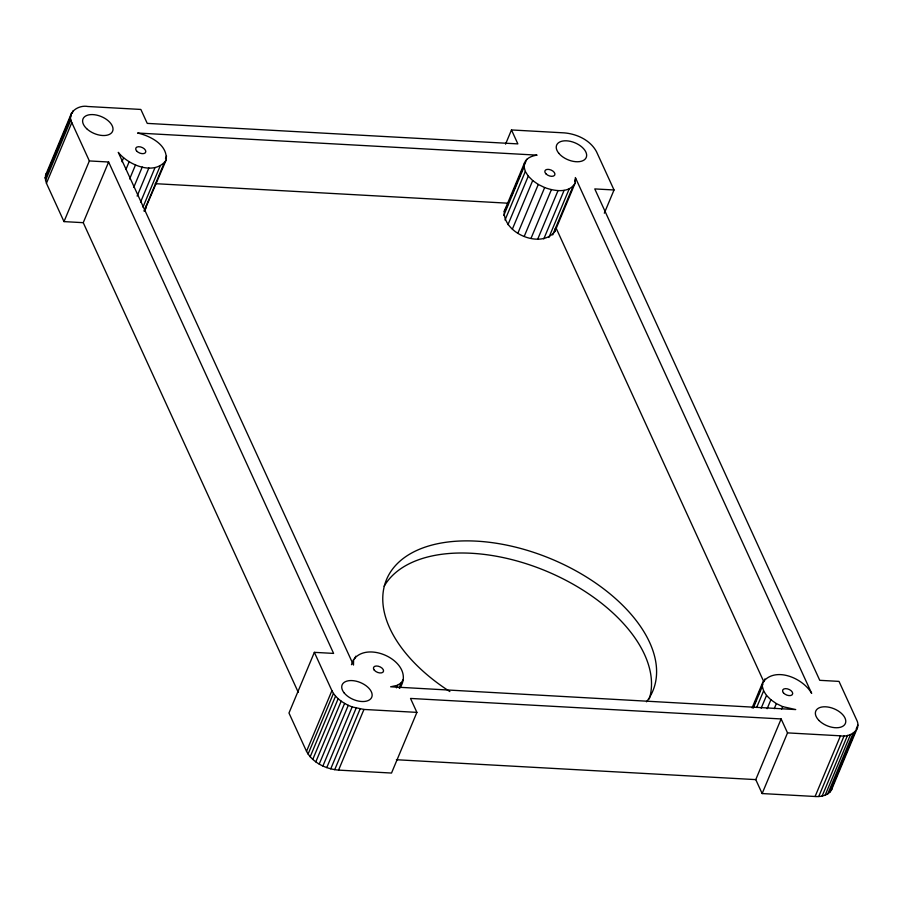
<?xml version="1.0" encoding="UTF-8"?>
<svg xmlns="http://www.w3.org/2000/svg" width="903" height="903" viewBox="0 0 903 903"><rect width="100%" height="100%" fill="white"/><g stroke="black" fill="none" stroke-linecap="round" stroke-linejoin="round"><path stroke-width="1.35" d="M753.249 708.133L762.324 686.415L762.775 682.341C775.146 666.053 803.106 678.164 811.662 693.38L575.369 177.552L575.211 182.903L554.916 231.439C541.19 249.397 502.836 233.403 504.246 211.313L524.553 162.777C526.359 157.686 532.996 155.598 537.093 155.147L137.583 133.034C149.909 135.732 168.218 144.841 166.073 160.26L144.299 211.11M298.272 692.33L83.245 222.68L63.989 221.607L46.437 183.275L45.15 177.959L46.346 173.286M145.778 208.796L146.105 206.031M399.657 688.323C416.96 663.524 368.638 639.155 353.592 659.596L353.491 665.059L118.27 152.347C128.271 164.978 154.379 176.198 166.073 160.26M503.761 215.467L524.067 166.931L524.553 162.777M554.916 231.439L555.232 228.673M832.476 785.723C832.374 794.324 822.181 797.18 815.093 796.491L762.143 793.556L755.766 779.616L781.14 718.946L410.515 698.437L416.893 712.377L391.518 773.047L338.569 770.112C325.983 769.017 312.709 762.843 306.523 751.352L288.971 713.02L314.357 652.35L333.602 653.411L108.62 162.009L89.363 160.937L71.811 122.605C66.28 112.39 78.764 104.613 87.907 106.509L140.857 109.444L147.234 123.384L517.859 143.893L511.482 129.953L564.431 132.888C577.017 133.983 590.291 140.157 596.477 151.648L614.029 189.98L604.31 213.21M781.14 718.946L787.529 732.886L840.479 735.821C849.621 737.706 862.105 729.94 856.563 719.725L839.011 681.393L819.755 680.32L594.772 188.919L614.029 189.98M45.443 175.509L71.721 112.615M45.15 177.959L71.066 115.832M72.15 113.247L73.222 110.674M45.489 180.566L70.863 119.896M46.437 183.275L71.811 122.605M63.989 221.607L89.363 160.937M83.245 222.68L108.62 162.009M121.95 161.739L123.553 157.912M125.935 169.471L129.14 161.806M129.637 178.963L135.518 164.91M133.7 187.452L142.256 167.01M137.132 196.075L148.882 167.969M140.541 202.204L154.966 167.721M142.967 207.148L160.068 166.265M165.497 158.668L166.57 156.106M144.096 210.986L163.861 163.725M505.545 144.153L511.482 129.953M508.073 204.01L504.246 211.313M511.279 196.357L517.148 182.304M518.22 179.742L519.823 175.916M520.896 173.365L522.498 169.527M523.559 166.976L526.765 159.312M505.025 220.016L525.332 171.48L524.067 166.931M507.971 224.666L528.278 176.13L525.332 171.48M512.385 229.091L532.691 180.555L528.278 176.13M517.972 232.985L538.278 184.449L532.691 180.555M306.523 751.352L331.909 690.682L314.357 652.35M524.35 236.089L544.656 187.553C554.25 191.097 569.364 193.716 575.211 182.903M308.07 754.095L333.444 693.425L331.909 690.682M310.169 756.804L335.544 696.134L333.444 693.425M351.448 664.698L353.592 659.596M312.765 759.412L338.151 698.741L335.544 696.134M354.698 658.738L355.771 656.188M531.088 238.2L551.394 189.664M315.813 761.85L341.187 701.179L338.151 698.741M537.714 239.16L558.02 190.623M319.222 764.073L344.596 703.403L341.187 701.179M322.902 766.004L348.276 705.333L344.596 703.403M543.798 238.9L564.104 190.364M326.773 767.606L352.159 706.936L363.954 709.442L416.893 712.377M548.9 237.455L569.206 188.919M574.635 181.311L575.708 178.76M552.692 234.904L572.999 186.368M330.746 768.848L356.121 708.178M334.708 769.695L360.083 709.024M338.569 770.112L363.954 709.442M396.428 687.849L397.501 685.287L401.225 682.792L403.404 679.383M399.081 687.905L401.225 682.792M752.086 707.884L762.775 682.341M754.761 703.189L756.364 699.362M758.509 694.249L760.112 690.423M761.173 687.872L762.775 684.034M763.848 681.483L764.92 678.921M756.658 707.489L763.599 690.885L762.324 686.415M761.173 708.212L766.523 695.445L763.599 690.885M767.132 708.708L770.869 699.769L766.523 695.445M774.232 708.686L776.366 703.584L770.869 699.769M781.558 709.16L782.63 706.609L795.724 709.566L390.627 686.788L397.501 685.287M762.143 793.556L787.529 732.886M815.093 796.491L840.479 735.821M818.761 796.48L844.136 735.81M822.136 796.051L847.522 735.381M825.15 795.193L850.536 734.523M827.712 793.951L853.098 733.281M829.778 792.326L855.152 731.498M856.225 728.924L857.85 725.041M831.279 790.385L857.557 727.491M155.26 183.67L508.344 203.22M396.372 759.728L755.766 779.616M348.276 705.333L352.159 706.936M776.366 703.584L782.63 706.609M538.278 184.449L544.656 187.553M555.83 227.477L763.825 681.776M384.136 586.261A144.333 82.579 22.7 0 1 547.839 571.768A144.333 82.579 22.7 0 1 649.246 699.001M449.852 691.551A144.333 82.579 22.7 0 1 398.595 562.388A144.333 82.579 22.7 0 1 577.514 571.734A144.333 82.579 22.7 0 1 646.492 701.823M819.066 720.538A16.04 9.177 22.7 0 0 844.948 724.262A16.04 9.177 22.7 0 0 827.712 707.004A16.04 9.177 22.7 0 0 819.066 720.538M558.731 153.205A16.04 9.177 22.7 0 0 585.042 159.233A16.04 9.177 22.7 0 0 570.561 141.387A16.04 9.177 22.7 0 0 558.731 153.205M344.224 692.985A16.04 9.177 22.7 0 0 370.535 699.012A16.04 9.177 22.7 0 0 356.053 681.155A16.04 9.177 22.7 0 0 344.224 692.985M86.654 128.666A16.04 9.177 22.7 0 0 112.344 131.782A16.04 9.177 22.7 0 0 94.431 114.726A16.04 9.177 22.7 0 0 86.654 128.666M136.511 150.835A5.35 3.059 22.7 0 0 145.281 152.844A5.35 3.059 22.7 0 0 140.45 146.896A5.35 3.059 22.7 0 0 136.511 150.835M546.044 173.929A5.35 3.059 22.7 0 0 554.668 175.182A5.35 3.059 22.7 0 0 548.934 169.425A5.35 3.059 22.7 0 0 546.044 173.929M374.26 670.128A5.35 3.059 22.7 0 0 383.03 672.137A5.35 3.059 22.7 0 0 378.199 666.188A5.35 3.059 22.7 0 0 374.26 670.128M783.398 692.782A5.35 3.059 22.7 0 0 792.168 694.791A5.35 3.059 22.7 0 0 787.337 688.831A5.35 3.059 22.7 0 0 783.398 692.782"/></g></svg>
